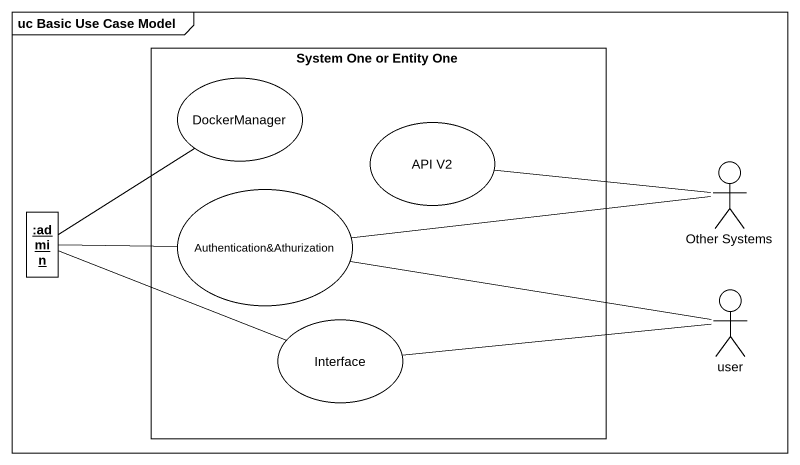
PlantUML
@startuml
mainframe uc Basic Use Case Model
allowmixing
hide circle
hide empty members
rectangle "System One or Entity One" as System_One_or_Entity_One {
  usecase DockerManager
  usecase "API V2" as API_V2
  usecase "Authentication&Athurization" as Authentication_Athurization
  usecase "Interface" as Interface_
}
actor "Other Systems" as Other_Systems
object ":admin" as admin
actor user
Other_Systems -left- API_V2
Other_Systems -left- Authentication_Athurization
admin -up- DockerManager
admin -right- Authentication_Athurization
admin -right- Interface_
user -left- Authentication_Athurization
user -left- Interface_
@enduml
